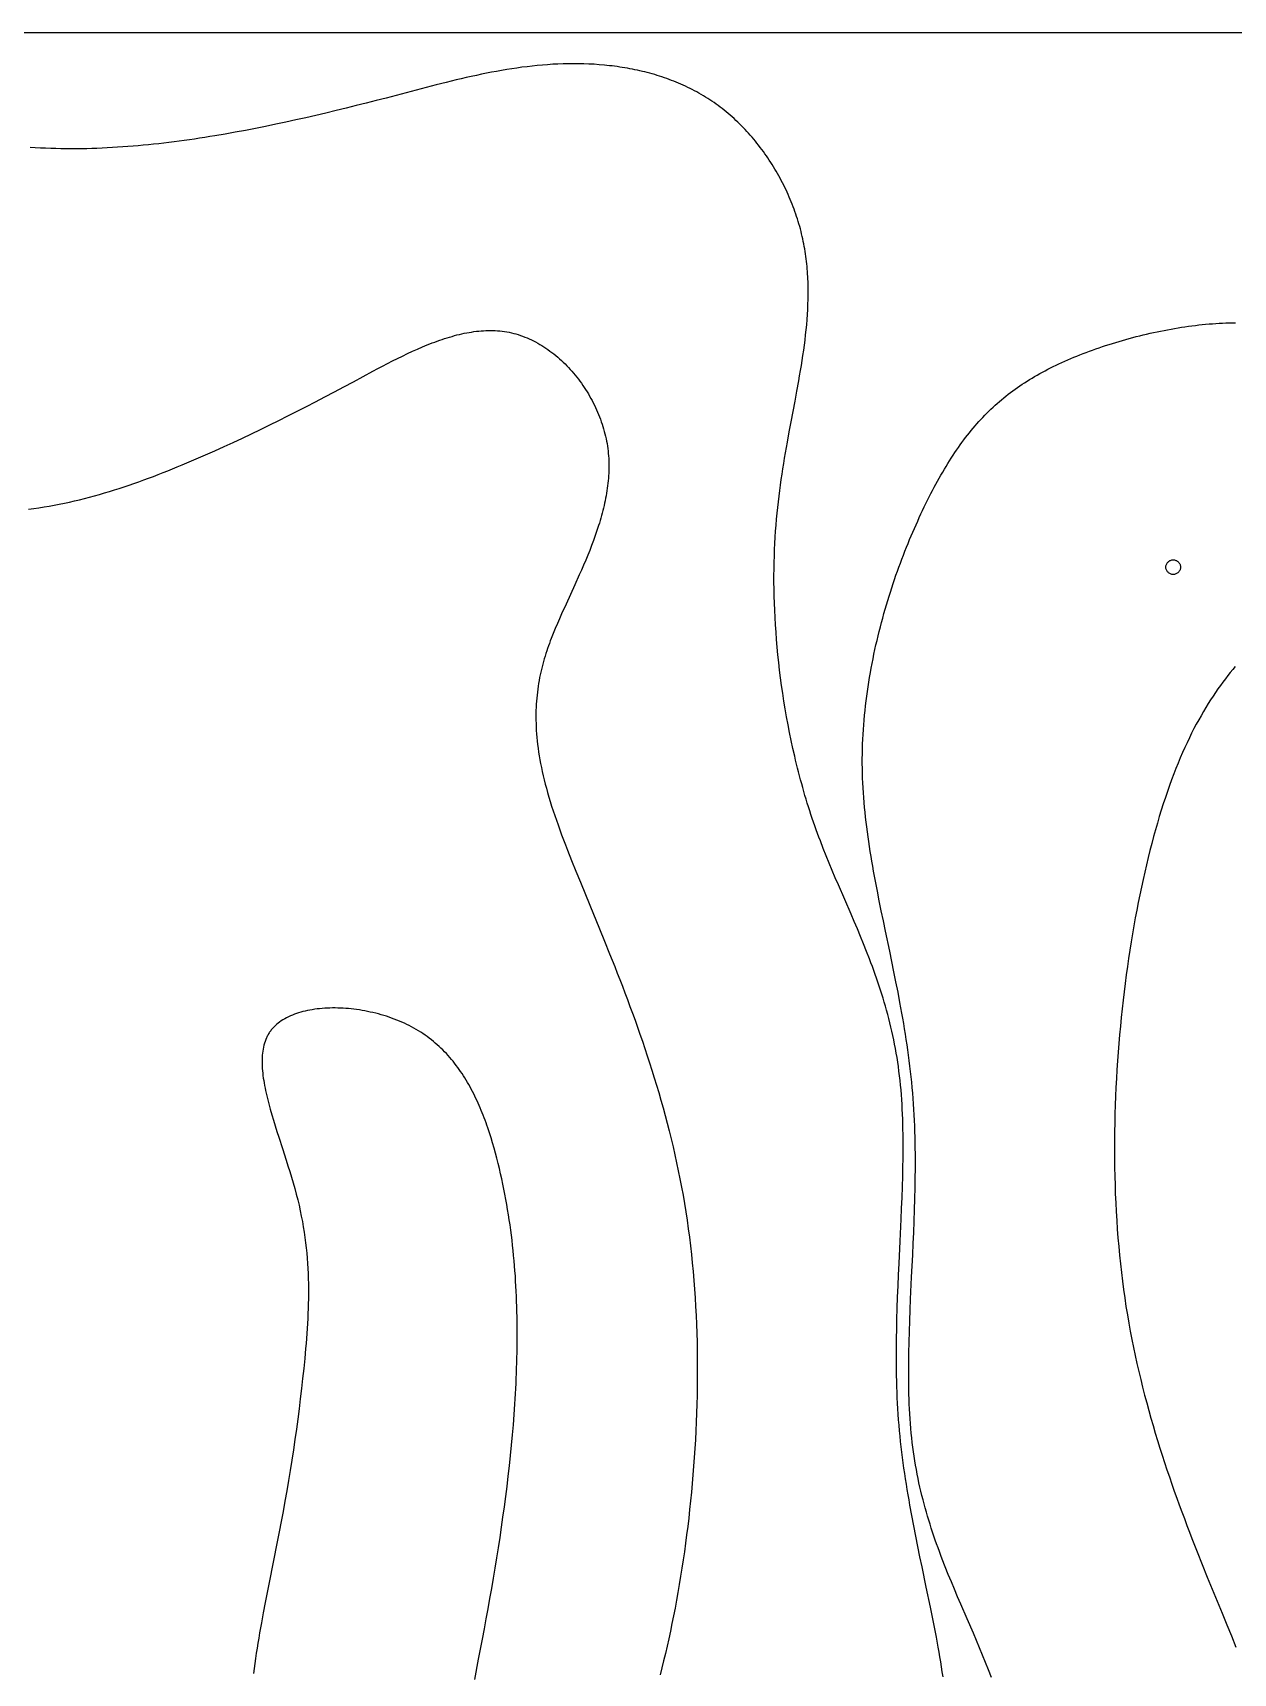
# Model space of a CAD drawing. Header units: millimetres. Extents: x 48852 to 50952, y 4792 to 5692.
# Drawn here: x 49265 to 49677, y 5129 to 5692 of the extents above; entities that cross this region are included whole.
import ezdxf

# ---------------------------------------------------------------- set-up
doc = ezdxf.new("R2010")
doc.units = ezdxf.units.MM
doc.layers.add('ESPEJO_1_ASPIRE', color=18, linetype='Continuous', true_color=0x4c0000)
doc.layers.add('Predeterminada', color=18, linetype='Continuous', true_color=0x000000)

msp = doc.modelspace()

# ---------------------------------------------------------------- linework, layer by layer
at = {"layer": 'ESPEJO_1_ASPIRE'}
for points in [[(49577.67, 5127.42), (49577.41, 5129.11), (49577.15, 5130.8), (49576.87, 5132.49), (49576.59, 5134.18), (49576.3, 5135.88), (49576, 5137.58), (49575.37, 5140.98), (49574.72, 5144.39), (49574.04, 5147.82), (49573.35, 5151.25), (49571.92, 5158.16), (49570.46, 5165.12), (49569.74, 5168.62), (49569.02, 5172.13), (49568.31, 5175.66), (49567.61, 5179.21), (49566.94, 5182.77), (49566.28, 5186.35), (49565.97, 5188.15), (49565.66, 5189.95), (49565.36, 5191.76), (49565.07, 5193.57), (49564.78, 5195.38), (49564.51, 5197.2), (49564.24, 5199.03), (49563.99, 5200.86), (49563.75, 5202.7), (49563.52, 5204.54), (49563.3, 5206.39), (49563.09, 5208.24), (49562.9, 5210.1), (49562.72, 5211.96), (49562.56, 5213.83), (49562.4, 5215.71), (49562.27, 5217.59), (49562.15, 5219.47), (49562.04, 5221.37), (49561.95, 5223.26), (49561.87, 5225.16), (49561.8, 5227.07), (49561.75, 5228.98), (49561.71, 5230.89), (49561.68, 5232.81), (49561.66, 5234.73), (49561.65, 5236.65), (49561.64, 5238.57), (49561.65, 5240.5), (49561.67, 5242.43), (49561.7, 5244.36), (49561.73, 5246.29), (49561.82, 5250.15), (49561.93, 5254.02), (49562.07, 5257.88), (49562.22, 5261.73), (49562.39, 5265.58), (49562.56, 5269.42), (49562.92, 5277.06), (49563.27, 5284.63), (49563.43, 5288.38), (49563.58, 5292.11), (49563.7, 5295.81), (49563.81, 5299.48), (49563.89, 5303.11), (49563.91, 5304.92), (49563.93, 5306.71), (49563.94, 5308.5), (49563.95, 5310.28), (49563.94, 5312.04), (49563.92, 5313.8), (49563.89, 5315.54), (49563.85, 5317.28), (49563.8, 5319), (49563.73, 5320.71), (49563.66, 5322.41), (49563.57, 5324.1), (49563.47, 5325.77), (49563.35, 5327.43), (49563.22, 5329.08), (49563.07, 5330.71), (49562.91, 5332.33), (49562.73, 5333.94), (49562.53, 5335.53), (49562.32, 5337.1), (49562.09, 5338.66), (49561.85, 5340.21), (49561.59, 5341.75), (49561.32, 5343.27), (49561.03, 5344.78), (49560.73, 5346.28), (49560.41, 5347.76), (49560.09, 5349.24), (49559.75, 5350.7), (49559.39, 5352.15), (49559.03, 5353.59), (49558.65, 5355.02), (49558.26, 5356.44), (49557.87, 5357.85), (49557.46, 5359.24), (49557.04, 5360.63), (49556.61, 5362.01), (49556.17, 5363.39), (49555.72, 5364.75), (49555.27, 5366.11), (49554.81, 5367.45), (49554.33, 5368.79), (49553.86, 5370.13), (49553.37, 5371.45), (49552.88, 5372.77), (49552.38, 5374.08), (49551.37, 5376.69), (49550.33, 5379.28), (49549.28, 5381.85), (49548.22, 5384.4), (49547.15, 5386.94), (49546.06, 5389.47), (49543.89, 5394.5), (49541.72, 5399.51), (49540.65, 5402.02), (49539.59, 5404.53), (49538.54, 5407.04), (49537.51, 5409.57), (49536.5, 5412.1), (49535.52, 5414.65), (49535.03, 5415.93), (49534.56, 5417.21), (49534.09, 5418.5), (49533.63, 5419.8), (49533.17, 5421.1), (49532.73, 5422.4), (49532.29, 5423.71), (49531.86, 5425.02), (49531.44, 5426.34), (49531.03, 5427.66), (49530.62, 5428.99), (49530.23, 5430.31), (49529.84, 5431.65), (49529.46, 5432.98), (49529.09, 5434.32), (49528.72, 5435.66), (49528.36, 5437), (49528.01, 5438.35), (49527.67, 5439.7), (49527.34, 5441.05), (49527.01, 5442.4), (49526.69, 5443.75), (49526.08, 5446.46), (49525.49, 5449.17), (49524.93, 5451.88), (49524.41, 5454.59), (49523.91, 5457.3), (49523.44, 5460), (49523, 5462.7), (49522.59, 5465.39), (49522.2, 5468.07), (49521.85, 5470.74), (49521.52, 5473.39), (49521.21, 5476.03), (49520.94, 5478.66), (49520.69, 5481.26), (49520.46, 5483.84), (49520.27, 5486.4), (49520.09, 5488.94), (49519.95, 5491.45), (49519.83, 5493.93), (49519.73, 5496.38), (49519.65, 5498.8), (49519.61, 5501.19), (49519.58, 5503.54), (49519.58, 5505.86), (49519.6, 5508.14), (49519.64, 5510.39), (49519.7, 5512.6), (49519.79, 5514.78), (49519.89, 5516.93), (49520.01, 5519.05), (49520.15, 5521.14), (49520.31, 5523.2), (49520.48, 5525.24), (49520.67, 5527.25), (49520.87, 5529.24), (49521.09, 5531.21), (49521.32, 5533.15), (49521.56, 5535.07), (49521.82, 5536.98), (49522.08, 5538.86), (49522.36, 5540.73), (49522.64, 5542.58), (49522.93, 5544.42), (49523.23, 5546.25), (49523.54, 5548.06), (49524.17, 5551.65), (49524.82, 5555.21), (49525.48, 5558.74), (49526.8, 5565.76), (49527.45, 5569.27), (49528.09, 5572.78), (49528.4, 5574.53), (49528.69, 5576.29), (49528.98, 5578.04), (49529.26, 5579.8), (49529.53, 5581.55), (49529.78, 5583.31), (49530.02, 5585.06), (49530.25, 5586.81), (49530.45, 5588.56), (49530.64, 5590.32), (49530.81, 5592.07), (49530.96, 5593.82), (49531.08, 5595.56), (49531.18, 5597.31), (49531.26, 5599.06), (49531.31, 5600.8), (49531.34, 5602.54), (49531.34, 5604.29), (49531.32, 5605.16), (49531.3, 5606.02), (49531.28, 5606.89), (49531.24, 5607.76), (49531.2, 5608.63), (49531.15, 5609.5), (49531.08, 5610.37), (49531.02, 5611.23), (49530.94, 5612.1), (49530.85, 5612.96), (49530.76, 5613.83), (49530.65, 5614.69), (49530.54, 5615.56), (49530.42, 5616.42), (49530.29, 5617.28), (49530.14, 5618.14), (49529.99, 5619.01), (49529.83, 5619.87), (49529.66, 5620.73), (49529.47, 5621.58), (49529.28, 5622.44), (49529.08, 5623.3), (49528.86, 5624.16), (49528.64, 5625.01), (49528.41, 5625.87), (49528.16, 5626.72), (49527.91, 5627.57), (49527.64, 5628.42), (49527.37, 5629.27), (49527.08, 5630.11), (49526.79, 5630.96), (49526.49, 5631.8), (49526.17, 5632.64), (49525.85, 5633.47), (49525.52, 5634.3), (49525.17, 5635.13), (49524.82, 5635.96), (49524.46, 5636.78), (49524.09, 5637.6), (49523.71, 5638.42), (49523.32, 5639.23), (49522.92, 5640.04), (49522.52, 5640.85), (49522.1, 5641.65), (49521.68, 5642.44), (49521.25, 5643.23), (49520.8, 5644.02), (49520.35, 5644.8), (49519.89, 5645.58), (49519.43, 5646.35), (49518.95, 5647.11), (49518.47, 5647.88), (49517.97, 5648.63), (49517.47, 5649.38), (49516.96, 5650.12), (49516.45, 5650.86), (49515.92, 5651.59), (49515.39, 5652.32), (49514.85, 5653.03), (49514.3, 5653.75), (49513.74, 5654.45), (49513.18, 5655.15), (49512.61, 5655.84), (49512.03, 5656.52), (49511.44, 5657.2), (49510.85, 5657.87), (49510.25, 5658.53), (49509.64, 5659.18), (49509.03, 5659.82), (49508.4, 5660.46), (49507.77, 5661.09), (49507.14, 5661.7), (49506.49, 5662.31), (49505.84, 5662.92), (49505.19, 5663.51), (49504.52, 5664.09), (49503.85, 5664.67), (49503.17, 5665.23), (49502.49, 5665.79), (49501.8, 5666.33), (49501.11, 5666.87), (49500.4, 5667.39), (49499.69, 5667.91), (49498.98, 5668.41), (49498.26, 5668.9), (49497.53, 5669.39), (49496.8, 5669.86), (49496.06, 5670.32), (49495.32, 5670.77), (49494.57, 5671.22), (49493.81, 5671.65), (49493.05, 5672.07), (49492.29, 5672.48), (49491.52, 5672.88), (49490.74, 5673.28), (49489.96, 5673.66), (49489.18, 5674.03), (49488.39, 5674.39), (49487.59, 5674.75), (49486.8, 5675.09), (49485.99, 5675.42), (49485.19, 5675.75), (49484.37, 5676.06), (49483.56, 5676.37), (49482.74, 5676.67), (49481.92, 5676.96), (49481.09, 5677.23), (49480.26, 5677.5), (49479.43, 5677.76), (49478.59, 5678.02), (49477.75, 5678.26), (49476.9, 5678.49), (49476.06, 5678.72), (49475.21, 5678.94), (49474.36, 5679.14), (49473.5, 5679.34), (49472.64, 5679.53), (49471.78, 5679.72), (49470.92, 5679.89), (49470.05, 5680.06), (49469.19, 5680.22), (49468.32, 5680.37), (49467.45, 5680.51), (49466.57, 5680.64), (49465.7, 5680.77), (49464.82, 5680.89), (49463.94, 5681), (49463.06, 5681.1), (49462.18, 5681.2), (49461.3, 5681.29), (49459.53, 5681.44), (49457.76, 5681.57), (49455.99, 5681.66), (49454.21, 5681.73), (49452.43, 5681.77), (49450.65, 5681.78), (49448.88, 5681.77), (49447.1, 5681.73), (49445.33, 5681.66), (49443.56, 5681.57), (49441.79, 5681.45), (49440.02, 5681.31), (49438.26, 5681.15), (49436.5, 5680.97), (49434.75, 5680.76), (49432.99, 5680.54), (49431.24, 5680.3), (49429.5, 5680.04), (49427.75, 5679.76), (49426, 5679.46), (49424.26, 5679.15), (49422.52, 5678.82), (49420.78, 5678.48), (49419.05, 5678.13), (49417.31, 5677.76), (49415.58, 5677.38), (49413.85, 5676.99), (49412.12, 5676.59), (49410.39, 5676.19), (49406.94, 5675.35), (49403.49, 5674.48), (49400.05, 5673.59), (49396.6, 5672.7), (49389.72, 5670.89), (49386.29, 5669.99), (49382.85, 5669.1), (49379.41, 5668.23), (49375.97, 5667.36), (49372.53, 5666.5), (49369.09, 5665.66), (49365.64, 5664.83), (49362.2, 5664.02), (49358.75, 5663.23), (49355.29, 5662.45), (49351.83, 5661.69), (49348.37, 5660.95), (49344.91, 5660.23), (49341.43, 5659.53), (49337.95, 5658.86), (49334.47, 5658.21), (49330.98, 5657.59), (49327.48, 5656.99), (49325.73, 5656.71), (49323.98, 5656.43), (49322.23, 5656.15), (49320.47, 5655.89), (49318.71, 5655.63), (49316.96, 5655.39), (49315.2, 5655.15), (49313.44, 5654.92), (49311.68, 5654.7), (49309.92, 5654.49), (49308.16, 5654.28), (49306.39, 5654.09), (49304.63, 5653.91), (49302.87, 5653.74), (49301.1, 5653.58), (49299.34, 5653.42), (49297.57, 5653.28), (49295.81, 5653.16), (49294.04, 5653.04), (49292.27, 5652.93), (49290.51, 5652.84), (49288.74, 5652.76), (49286.97, 5652.69), (49285.2, 5652.63), (49283.44, 5652.58), (49281.67, 5652.55), (49279.9, 5652.53), (49278.14, 5652.53), (49276.37, 5652.54), (49274.6, 5652.56), (49272.84, 5652.59), (49271.07, 5652.64), (49269.31, 5652.7), (49267.54, 5652.77), (49265.78, 5652.86), (49264.01, 5652.96)], [(49594.29, 5127.19), (49593.3, 5129.74), (49592.29, 5132.27), (49591.26, 5134.8), (49590.22, 5137.31), (49589.15, 5139.82), (49588.08, 5142.33), (49585.91, 5147.34), (49583.74, 5152.37), (49582.66, 5154.9), (49581.58, 5157.44), (49580.52, 5159.99), (49579.47, 5162.56), (49578.44, 5165.15), (49577.42, 5167.75), (49576.93, 5169.07), (49576.43, 5170.39), (49575.95, 5171.71), (49575.47, 5173.05), (49575, 5174.39), (49574.54, 5175.73), (49574.08, 5177.09), (49573.63, 5178.45), (49573.2, 5179.82), (49572.77, 5181.21), (49572.35, 5182.59), (49571.94, 5183.99), (49571.54, 5185.4), (49571.15, 5186.82), (49570.78, 5188.25), (49570.41, 5189.69), (49570.06, 5191.14), (49569.72, 5192.6), (49569.39, 5194.08), (49569.08, 5195.56), (49568.77, 5197.06), (49568.49, 5198.57), (49568.21, 5200.09), (49567.96, 5201.63), (49567.71, 5203.17), (49567.49, 5204.74), (49567.27, 5206.31), (49567.08, 5207.9), (49566.9, 5209.51), (49566.74, 5211.13), (49566.59, 5212.76), (49566.46, 5214.41), (49566.34, 5216.07), (49566.24, 5217.74), (49566.15, 5219.43), (49566.07, 5221.13), (49566.01, 5222.84), (49565.95, 5224.56), (49565.91, 5226.3), (49565.89, 5228.04), (49565.87, 5229.8), (49565.86, 5231.56), (49565.86, 5233.34), (49565.87, 5235.13), (49565.89, 5236.92), (49565.92, 5238.73), (49566, 5242.36), (49566.1, 5246.03), (49566.23, 5249.73), (49566.37, 5253.46), (49566.53, 5257.21), (49566.88, 5264.78), (49567.25, 5272.42), (49567.42, 5276.26), (49567.58, 5280.11), (49567.74, 5283.96), (49567.87, 5287.82), (49567.99, 5291.69), (49568.07, 5295.55), (49568.11, 5297.48), (49568.13, 5299.41), (49568.15, 5301.34), (49568.16, 5303.26), (49568.16, 5305.19), (49568.15, 5307.11), (49568.13, 5309.03), (49568.1, 5310.95), (49568.06, 5312.86), (49568, 5314.77), (49567.93, 5316.68), (49567.86, 5318.58), (49567.76, 5320.47), (49567.66, 5322.36), (49567.54, 5324.25), (49567.4, 5326.13), (49567.25, 5328.01), (49567.08, 5329.88), (49566.91, 5331.74), (49566.71, 5333.6), (49566.51, 5335.45), (49566.29, 5337.3), (49566.06, 5339.14), (49565.81, 5340.98), (49565.56, 5342.81), (49565.3, 5344.63), (49565.02, 5346.46), (49564.74, 5348.27), (49564.45, 5350.08), (49564.15, 5351.89), (49563.84, 5353.69), (49563.52, 5355.49), (49562.87, 5359.07), (49562.19, 5362.63), (49561.5, 5366.18), (49560.79, 5369.71), (49560.07, 5373.22), (49559.34, 5376.72), (49557.89, 5383.68), (49557.17, 5387.14), (49556.46, 5390.59), (49555.76, 5394.02), (49555.09, 5397.44), (49554.43, 5400.86), (49553.81, 5404.26), (49553.51, 5405.96), (49553.21, 5407.66), (49552.93, 5409.35), (49552.66, 5411.04), (49552.39, 5412.73), (49552.14, 5414.42), (49551.89, 5416.11), (49551.66, 5417.79), (49551.44, 5419.48), (49551.24, 5421.16), (49551.04, 5422.84), (49550.86, 5424.52), (49550.7, 5426.2), (49550.55, 5427.87), (49550.41, 5429.55), (49550.29, 5431.22), (49550.19, 5432.9), (49550.1, 5434.57), (49550.03, 5436.24), (49549.98, 5437.91), (49549.94, 5439.58), (49549.93, 5441.25), (49549.93, 5442.92), (49549.95, 5444.59), (49549.99, 5446.26), (49550.04, 5447.92), (49550.11, 5449.58), (49550.2, 5451.24), (49550.3, 5452.9), (49550.42, 5454.55), (49550.56, 5456.2), (49550.71, 5457.85), (49550.87, 5459.5), (49551.05, 5461.14), (49551.25, 5462.77), (49551.46, 5464.4), (49551.68, 5466.03), (49551.92, 5467.65), (49552.17, 5469.27), (49552.43, 5470.88), (49552.71, 5472.49), (49553, 5474.09), (49553.3, 5475.69), (49553.61, 5477.28), (49553.94, 5478.86), (49554.28, 5480.44), (49554.62, 5482), (49554.98, 5483.57), (49555.35, 5485.12), (49555.73, 5486.67), (49556.12, 5488.2), (49556.52, 5489.73), (49556.93, 5491.26), (49557.35, 5492.77), (49557.78, 5494.27), (49558.22, 5495.77), (49558.66, 5497.25), (49559.12, 5498.73), (49559.58, 5500.19), (49560.05, 5501.65), (49560.53, 5503.09), (49561.01, 5504.53), (49561.5, 5505.95), (49562, 5507.36), (49562.5, 5508.77), (49563.01, 5510.16), (49563.53, 5511.53), (49564.05, 5512.9), (49564.58, 5514.25), (49565.11, 5515.59), (49565.65, 5516.92), (49566.19, 5518.23), (49566.73, 5519.53), (49567.28, 5520.82), (49567.83, 5522.09), (49568.39, 5523.35), (49568.95, 5524.6), (49569.51, 5525.83), (49570.07, 5527.04), (49570.64, 5528.25), (49571.21, 5529.43), (49571.78, 5530.6), (49572.35, 5531.75), (49572.92, 5532.89), (49573.5, 5534.01), (49574.07, 5535.12), (49574.65, 5536.21), (49575.22, 5537.28), (49575.8, 5538.34), (49576.38, 5539.38), (49576.96, 5540.41), (49577.55, 5541.42), (49578.14, 5542.42), (49578.72, 5543.4), (49579.32, 5544.37), (49579.91, 5545.32), (49580.51, 5546.26), (49581.11, 5547.19), (49581.72, 5548.1), (49582.33, 5549), (49582.94, 5549.89), (49583.55, 5550.76), (49584.17, 5551.61), (49584.8, 5552.46), (49585.43, 5553.29), (49586.06, 5554.11), (49586.7, 5554.92), (49587.35, 5555.72), (49588, 5556.5), (49588.65, 5557.27), (49589.31, 5558.03), (49589.98, 5558.78), (49590.65, 5559.52), (49591.33, 5560.24), (49592.02, 5560.96), (49592.71, 5561.66), (49593.41, 5562.35), (49594.12, 5563.04), (49594.83, 5563.71), (49595.55, 5564.37), (49596.28, 5565.03), (49597.02, 5565.67), (49597.76, 5566.3), (49598.51, 5566.93), (49599.27, 5567.54), (49600.04, 5568.15), (49600.82, 5568.74), (49601.61, 5569.33), (49602.4, 5569.91), (49603.21, 5570.48), (49604.02, 5571.05), (49604.85, 5571.6), (49605.68, 5572.15), (49606.52, 5572.69), (49607.38, 5573.22), (49608.24, 5573.75), (49609.12, 5574.26), (49610, 5574.77), (49610.9, 5575.28), (49611.81, 5575.78), (49612.73, 5576.27), (49613.66, 5576.75), (49614.6, 5577.23), (49615.55, 5577.71), (49616.52, 5578.17), (49617.5, 5578.64), (49618.49, 5579.09), (49619.49, 5579.55), (49620.51, 5579.99), (49621.54, 5580.43), (49622.58, 5580.87), (49623.63, 5581.3), (49624.69, 5581.73), (49625.77, 5582.15), (49626.85, 5582.56), (49627.94, 5582.97), (49629.05, 5583.37), (49630.16, 5583.77), (49631.28, 5584.16), (49632.41, 5584.54), (49633.54, 5584.91), (49634.69, 5585.28), (49635.84, 5585.65), (49636.99, 5586), (49638.15, 5586.35), (49639.32, 5586.69), (49640.5, 5587.02), (49641.67, 5587.35), (49642.85, 5587.66), (49644.04, 5587.97), (49645.23, 5588.27), (49646.42, 5588.56), (49647.62, 5588.85), (49648.81, 5589.12), (49650.01, 5589.39), (49651.21, 5589.65), (49652.41, 5589.89), (49653.61, 5590.13), (49654.81, 5590.36), (49656.01, 5590.58), (49657.21, 5590.79), (49658.41, 5590.99), (49659.6, 5591.18), (49660.79, 5591.37), (49661.99, 5591.54), (49663.17, 5591.7), (49664.36, 5591.84), (49665.54, 5591.98), (49666.71, 5592.11), (49667.88, 5592.23), (49669.05, 5592.33), (49670.21, 5592.43), (49671.36, 5592.51), (49672.51, 5592.58), (49673.65, 5592.64), (49674.78, 5592.69), (49675.91, 5592.72), (49677.03, 5592.75), (49678.14, 5592.76)], [(49263.47, 5528.71), (49265.24, 5528.94), (49267, 5529.19), (49268.76, 5529.46), (49270.51, 5529.75), (49272.26, 5530.06), (49274.01, 5530.39), (49275.75, 5530.75), (49277.49, 5531.12), (49279.22, 5531.51), (49280.95, 5531.92), (49282.68, 5532.35), (49284.4, 5532.8), (49286.11, 5533.26), (49287.83, 5533.74), (49289.53, 5534.24), (49291.23, 5534.75), (49292.93, 5535.28), (49294.63, 5535.82), (49296.31, 5536.37), (49298, 5536.94), (49299.68, 5537.52), (49301.35, 5538.11), (49303.02, 5538.71), (49304.68, 5539.33), (49306.34, 5539.95), (49308, 5540.59), (49309.65, 5541.23), (49311.29, 5541.88), (49312.93, 5542.54), (49314.56, 5543.21), (49316.19, 5543.88), (49317.82, 5544.57), (49321.05, 5545.95), (49324.26, 5547.35), (49327.44, 5548.76), (49330.61, 5550.19), (49333.77, 5551.64), (49336.91, 5553.11), (49340.05, 5554.59), (49343.18, 5556.1), (49346.31, 5557.62), (49349.44, 5559.17), (49352.59, 5560.74), (49355.74, 5562.34), (49358.9, 5563.96), (49362.09, 5565.61), (49365.29, 5567.28), (49368.52, 5568.99), (49371.78, 5570.72), (49375.07, 5572.49), (49378.39, 5574.28), (49381.75, 5576.08), (49383.43, 5576.98), (49385.12, 5577.87), (49386.82, 5578.75), (49388.52, 5579.62), (49390.22, 5580.48), (49391.93, 5581.32), (49393.64, 5582.13), (49395.34, 5582.93), (49397.05, 5583.69), (49398.76, 5584.43), (49399.61, 5584.79), (49400.47, 5585.14), (49401.32, 5585.48), (49402.17, 5585.81), (49403.02, 5586.13), (49403.87, 5586.44), (49404.72, 5586.74), (49405.57, 5587.03), (49406.42, 5587.31), (49407.27, 5587.58), (49408.11, 5587.84), (49408.96, 5588.08), (49409.8, 5588.32), (49410.64, 5588.54), (49411.48, 5588.74), (49412.32, 5588.94), (49413.15, 5589.12), (49413.99, 5589.28), (49414.82, 5589.44), (49415.65, 5589.57), (49416.48, 5589.69), (49417.31, 5589.8), (49418.13, 5589.89), (49418.95, 5589.97), (49419.77, 5590.02), (49420.59, 5590.06), (49421.4, 5590.09), (49422.21, 5590.09), (49423.02, 5590.08), (49423.83, 5590.05), (49424.63, 5590), (49425.43, 5589.93), (49426.22, 5589.84), (49427.02, 5589.74), (49427.8, 5589.61), (49428.59, 5589.46), (49429.37, 5589.29), (49430.15, 5589.1), (49430.93, 5588.89), (49431.7, 5588.66), (49432.46, 5588.41), (49433.22, 5588.14), (49433.98, 5587.85), (49434.73, 5587.55), (49435.48, 5587.22), (49436.22, 5586.88), (49436.95, 5586.52), (49437.68, 5586.14), (49438.41, 5585.75), (49439.12, 5585.33), (49439.83, 5584.91), (49440.54, 5584.46), (49441.23, 5584), (49441.92, 5583.52), (49442.61, 5583.03), (49443.28, 5582.53), (49443.95, 5582.01), (49444.61, 5581.47), (49445.26, 5580.92), (49445.9, 5580.36), (49446.53, 5579.79), (49447.16, 5579.2), (49447.78, 5578.6), (49448.38, 5577.98), (49448.98, 5577.36), (49449.57, 5576.72), (49450.15, 5576.07), (49450.71, 5575.41), (49451.27, 5574.74), (49451.82, 5574.06), (49452.36, 5573.37), (49452.88, 5572.67), (49453.4, 5571.96), (49453.9, 5571.24), (49454.39, 5570.51), (49454.87, 5569.78), (49455.34, 5569.03), (49455.8, 5568.28), (49456.24, 5567.52), (49456.67, 5566.75), (49457.09, 5565.98), (49457.5, 5565.19), (49457.89, 5564.41), (49458.27, 5563.61), (49458.64, 5562.81), (49458.99, 5562.01), (49459.33, 5561.2), (49459.65, 5560.38), (49459.96, 5559.57), (49460.25, 5558.74), (49460.53, 5557.92), (49460.8, 5557.08), (49461.05, 5556.25), (49461.28, 5555.41), (49461.5, 5554.58), (49461.7, 5553.73), (49461.89, 5552.89), (49462.06, 5552.05), (49462.21, 5551.2), (49462.35, 5550.35), (49462.47, 5549.5), (49462.57, 5548.66), (49462.66, 5547.81), (49462.73, 5546.96), (49462.78, 5546.11), (49462.82, 5545.26), (49462.85, 5544.41), (49462.86, 5543.55), (49462.85, 5542.7), (49462.83, 5541.85), (49462.8, 5541), (49462.75, 5540.14), (49462.69, 5539.29), (49462.61, 5538.44), (49462.52, 5537.58), (49462.42, 5536.73), (49462.31, 5535.88), (49462.19, 5535.02), (49462.05, 5534.17), (49461.9, 5533.31), (49461.74, 5532.46), (49461.57, 5531.6), (49461.39, 5530.75), (49461.2, 5529.89), (49460.99, 5529.04), (49460.78, 5528.18), (49460.56, 5527.33), (49460.33, 5526.47), (49460.09, 5525.62), (49459.84, 5524.76), (49459.58, 5523.91), (49459.31, 5523.05), (49458.76, 5521.35), (49458.17, 5519.64), (49457.56, 5517.94), (49456.92, 5516.23), (49456.26, 5514.53), (49455.58, 5512.83), (49454.88, 5511.14), (49454.17, 5509.44), (49453.44, 5507.75), (49452.69, 5506.06), (49451.19, 5502.69), (49449.66, 5499.34), (49448.13, 5496), (49446.61, 5492.68), (49445.87, 5491.01), (49445.14, 5489.34), (49444.43, 5487.67), (49443.73, 5485.98), (49443.06, 5484.28), (49442.73, 5483.43), (49442.41, 5482.56), (49442.1, 5481.7), (49441.8, 5480.83), (49441.5, 5479.95), (49441.21, 5479.06), (49440.93, 5478.17), (49440.66, 5477.28), (49440.4, 5476.37), (49440.15, 5475.46), (49439.91, 5474.54), (49439.68, 5473.61), (49439.46, 5472.67), (49439.25, 5471.73), (49439.06, 5470.77), (49438.88, 5469.8), (49438.7, 5468.82), (49438.55, 5467.84), (49438.4, 5466.84), (49438.27, 5465.83), (49438.16, 5464.8), (49438.05, 5463.77), (49437.97, 5462.72), (49437.9, 5461.66), (49437.84, 5460.58), (49437.8, 5459.5), (49437.78, 5458.39), (49437.77, 5457.27), (49437.78, 5456.14), (49437.81, 5454.99), (49437.86, 5453.83), (49437.92, 5452.65), (49438.01, 5451.45), (49438.11, 5450.24), (49438.23, 5449.01), (49438.38, 5447.76), (49438.54, 5446.49), (49438.72, 5445.21), (49438.93, 5443.9), (49439.16, 5442.58), (49439.41, 5441.23), (49439.68, 5439.87), (49439.97, 5438.49), (49440.29, 5437.08), (49440.63, 5435.66), (49440.99, 5434.21), (49441.38, 5432.74), (49441.79, 5431.25), (49442.23, 5429.73), (49442.69, 5428.19), (49443.18, 5426.63), (49443.7, 5425.05), (49444.24, 5423.44), (49444.8, 5421.81), (49445.38, 5420.15), (49445.99, 5418.47), (49446.61, 5416.77), (49447.26, 5415.05), (49447.93, 5413.3), (49448.61, 5411.53), (49450.03, 5407.92), (49451.51, 5404.22), (49453.05, 5400.44), (49456.27, 5392.59), (49459.64, 5384.4), (49461.37, 5380.17), (49463.11, 5375.86), (49464.86, 5371.46), (49465.74, 5369.23), (49466.61, 5366.98), (49467.49, 5364.71), (49468.36, 5362.41), (49469.23, 5360.1), (49470.1, 5357.76), (49470.97, 5355.41), (49471.83, 5353.03), (49472.68, 5350.63), (49473.53, 5348.22), (49474.37, 5345.78), (49475.2, 5343.32), (49476.02, 5340.84), (49476.84, 5338.34), (49477.64, 5335.83), (49478.43, 5333.29), (49479.21, 5330.73), (49479.97, 5328.15), (49480.72, 5325.55), (49481.46, 5322.93), (49482.18, 5320.3), (49482.88, 5317.64), (49483.56, 5314.97), (49484.23, 5312.27), (49484.88, 5309.56), (49485.51, 5306.82), (49486.12, 5304.07), (49486.7, 5301.3), (49487.27, 5298.51), (49487.81, 5295.7), (49488.32, 5292.87), (49488.81, 5290.02), (49489.28, 5287.16), (49489.72, 5284.27), (49490.13, 5281.37), (49490.52, 5278.45), (49490.88, 5275.51), (49491.21, 5272.56), (49491.51, 5269.6), (49491.79, 5266.62), (49492.05, 5263.62), (49492.27, 5260.62), (49492.48, 5257.61), (49492.66, 5254.59), (49492.81, 5251.56), (49492.94, 5248.52), (49493.05, 5245.47), (49493.13, 5242.43), (49493.19, 5239.37), (49493.23, 5236.32), (49493.24, 5233.26), (49493.23, 5230.2), (49493.2, 5227.14), (49493.15, 5224.08), (49493.07, 5221.03), (49492.98, 5217.97), (49492.86, 5214.92), (49492.72, 5211.88), (49492.56, 5208.84), (49492.39, 5205.81), (49492.19, 5202.79), (49491.97, 5199.78), (49491.73, 5196.78), (49491.48, 5193.79), (49491.21, 5190.81), (49490.91, 5187.84), (49490.6, 5184.89), (49490.27, 5181.95), (49489.93, 5179.03), (49489.57, 5176.13), (49489.19, 5173.25), (49488.79, 5170.38), (49488.38, 5167.54), (49487.95, 5164.72), (49487.5, 5161.92), (49487.04, 5159.14), (49486.57, 5156.39), (49486.08, 5153.67), (49485.57, 5150.97), (49485.06, 5148.3), (49484.52, 5145.66), (49483.98, 5143.04), (49483.42, 5140.46), (49482.84, 5137.91), (49482.26, 5135.39), (49481.66, 5132.91), (49481.05, 5130.46), (49480.43, 5128.05)], [(49678.06, 5474.65), (49677.21, 5473.62), (49676.36, 5472.57), (49675.51, 5471.49), (49674.66, 5470.38), (49673.82, 5469.25), (49672.97, 5468.09), (49672.13, 5466.91), (49671.29, 5465.69), (49670.45, 5464.44), (49669.61, 5463.16), (49668.78, 5461.84), (49667.96, 5460.5), (49667.13, 5459.12), (49666.31, 5457.7), (49665.5, 5456.25), (49664.69, 5454.76), (49663.88, 5453.24), (49663.08, 5451.67), (49662.29, 5450.07), (49661.5, 5448.42), (49660.72, 5446.74), (49659.95, 5445.01), (49659.18, 5443.24), (49658.43, 5441.43), (49657.67, 5439.57), (49656.93, 5437.66), (49656.2, 5435.71), (49655.47, 5433.72), (49654.75, 5431.67), (49654.05, 5429.59), (49653.35, 5427.45), (49652.66, 5425.28), (49651.98, 5423.06), (49651.31, 5420.8), (49650.66, 5418.5), (49650.01, 5416.16), (49649.38, 5413.79), (49648.76, 5411.38), (49648.15, 5408.93), (49647.55, 5406.44), (49646.96, 5403.93), (49646.39, 5401.38), (49645.83, 5398.8), (49645.28, 5396.18), (49644.75, 5393.54), (49644.23, 5390.87), (49643.73, 5388.17), (49643.24, 5385.45), (49642.76, 5382.69), (49642.3, 5379.92), (49641.86, 5377.12), (49641.43, 5374.3), (49641.02, 5371.45), (49640.62, 5368.59), (49640.24, 5365.71), (49639.88, 5362.8), (49639.53, 5359.89), (49639.2, 5356.95), (49638.89, 5354), (49638.6, 5351.03), (49638.33, 5348.05), (49638.07, 5345.06), (49637.83, 5342.06), (49637.62, 5339.05), (49637.42, 5336.03), (49637.24, 5333), (49637.08, 5329.96), (49636.95, 5326.91), (49636.83, 5323.87), (49636.73, 5320.81), (49636.66, 5317.76), (49636.61, 5314.7), (49636.57, 5311.64), (49636.57, 5308.58), (49636.58, 5305.52), (49636.62, 5302.47), (49636.68, 5299.41), (49636.76, 5296.36), (49636.86, 5293.32), (49636.99, 5290.28), (49637.15, 5287.25), (49637.33, 5284.23), (49637.53, 5281.22), (49637.76, 5278.21), (49638.01, 5275.22), (49638.29, 5272.24), (49638.6, 5269.28), (49638.93, 5266.33), (49639.29, 5263.39), (49639.67, 5260.47), (49640.08, 5257.57), (49640.52, 5254.68), (49640.99, 5251.82), (49641.48, 5248.97), (49642, 5246.14), (49642.54, 5243.33), (49643.1, 5240.54), (49643.69, 5237.77), (49644.3, 5235.02), (49644.93, 5232.28), (49645.57, 5229.57), (49646.24, 5226.87), (49646.93, 5224.2), (49647.63, 5221.54), (49648.35, 5218.9), (49649.09, 5216.29), (49649.84, 5213.69), (49650.6, 5211.11), (49651.38, 5208.55), (49652.17, 5206.01), (49652.97, 5203.5), (49653.78, 5201), (49654.6, 5198.52), (49655.44, 5196.06), (49656.28, 5193.62), (49657.12, 5191.2), (49657.98, 5188.81), (49658.84, 5186.43), (49659.7, 5184.07), (49660.57, 5181.74), (49661.44, 5179.42), (49662.32, 5177.13), (49663.19, 5174.86), (49664.95, 5170.38), (49666.7, 5165.98), (49668.44, 5161.66), (49670.16, 5157.44), (49673.53, 5149.24), (49675.16, 5145.28), (49676.75, 5141.4), (49678.29, 5137.61)], [(49416.74, 5126.43), (49418.1, 5133.38), (49418.77, 5136.86), (49419.44, 5140.34), (49420.09, 5143.82), (49420.73, 5147.3), (49421.37, 5150.79), (49421.99, 5154.27), (49422.6, 5157.76), (49423.19, 5161.25), (49423.78, 5164.75), (49424.35, 5168.24), (49424.9, 5171.74), (49425.44, 5175.25), (49425.96, 5178.76), (49426.46, 5182.27), (49426.94, 5185.78), (49427.41, 5189.3), (49427.85, 5192.82), (49428.27, 5196.35), (49428.67, 5199.88), (49429.05, 5203.42), (49429.4, 5206.95), (49429.73, 5210.49), (49430.03, 5214.03), (49430.3, 5217.57), (49430.55, 5221.11), (49430.66, 5222.87), (49430.76, 5224.64), (49430.85, 5226.41), (49430.94, 5228.18), (49431.02, 5229.95), (49431.09, 5231.71), (49431.16, 5233.48), (49431.21, 5235.25), (49431.26, 5237.01), (49431.29, 5238.78), (49431.32, 5240.54), (49431.34, 5242.3), (49431.35, 5244.07), (49431.36, 5245.83), (49431.35, 5247.59), (49431.33, 5249.34), (49431.3, 5251.1), (49431.27, 5252.86), (49431.22, 5254.61), (49431.16, 5256.37), (49431.09, 5258.12), (49431.01, 5259.88), (49430.92, 5261.63), (49430.82, 5263.38), (49430.71, 5265.14), (49430.58, 5266.89), (49430.44, 5268.64), (49430.29, 5270.39), (49430.13, 5272.15), (49429.96, 5273.9), (49429.77, 5275.65), (49429.57, 5277.41), (49429.35, 5279.16), (49429.13, 5280.92), (49428.88, 5282.67), (49428.63, 5284.43), (49428.36, 5286.18), (49428.07, 5287.94), (49427.77, 5289.7), (49427.46, 5291.46), (49427.13, 5293.22), (49426.78, 5294.98), (49426.42, 5296.74), (49426.04, 5298.51), (49425.65, 5300.27), (49425.24, 5302.04), (49424.81, 5303.81), (49424.36, 5305.58), (49423.9, 5307.35), (49423.42, 5309.11), (49422.91, 5310.87), (49422.38, 5312.62), (49421.83, 5314.36), (49421.25, 5316.09), (49420.95, 5316.95), (49420.65, 5317.81), (49420.34, 5318.67), (49420.02, 5319.52), (49419.69, 5320.36), (49419.36, 5321.21), (49419.02, 5322.04), (49418.67, 5322.88), (49418.31, 5323.71), (49417.94, 5324.53), (49417.57, 5325.35), (49417.19, 5326.16), (49416.8, 5326.97), (49416.4, 5327.77), (49416, 5328.56), (49415.58, 5329.35), (49415.15, 5330.13), (49414.72, 5330.91), (49414.28, 5331.67), (49413.82, 5332.43), (49413.36, 5333.19), (49412.89, 5333.93), (49412.41, 5334.67), (49411.91, 5335.4), (49411.41, 5336.12), (49410.9, 5336.83), (49410.37, 5337.53), (49409.84, 5338.23), (49409.29, 5338.91), (49408.74, 5339.59), (49408.17, 5340.25), (49407.59, 5340.91), (49407, 5341.55), (49406.4, 5342.19), (49405.79, 5342.81), (49405.16, 5343.43), (49404.52, 5344.03), (49403.87, 5344.62), (49403.21, 5345.2), (49402.54, 5345.77), (49401.85, 5346.32), (49401.15, 5346.87), (49400.43, 5347.4), (49399.71, 5347.92), (49398.97, 5348.42), (49398.21, 5348.92), (49397.45, 5349.4), (49396.67, 5349.86), (49395.87, 5350.32), (49395.06, 5350.76), (49394.24, 5351.18), (49393.41, 5351.59), (49392.57, 5351.99), (49391.71, 5352.37), (49390.85, 5352.74), (49389.97, 5353.1), (49389.09, 5353.44), (49388.2, 5353.77), (49387.3, 5354.08), (49386.4, 5354.38), (49385.49, 5354.66), (49384.57, 5354.93), (49383.65, 5355.18), (49382.72, 5355.43), (49381.8, 5355.65), (49380.86, 5355.86), (49379.93, 5356.06), (49378.99, 5356.24), (49378.06, 5356.41), (49377.12, 5356.56), (49376.18, 5356.69), (49375.25, 5356.82), (49374.31, 5356.92), (49373.38, 5357.01), (49372.45, 5357.09), (49371.53, 5357.15), (49370.61, 5357.2), (49369.69, 5357.23), (49368.78, 5357.24), (49367.88, 5357.24), (49366.98, 5357.22), (49366.09, 5357.19), (49365.21, 5357.14), (49364.34, 5357.08), (49363.47, 5357), (49362.62, 5356.9), (49361.78, 5356.79), (49360.95, 5356.66), (49360.13, 5356.52), (49359.32, 5356.36), (49358.53, 5356.19), (49357.75, 5355.99), (49356.99, 5355.78), (49356.24, 5355.56), (49355.5, 5355.32), (49354.79, 5355.06), (49354.09, 5354.79), (49353.41, 5354.5), (49352.74, 5354.19), (49352.1, 5353.86), (49351.48, 5353.52), (49350.87, 5353.17), (49350.29, 5352.79), (49349.73, 5352.4), (49349.19, 5351.99), (49348.68, 5351.56), (49348.19, 5351.12), (49347.72, 5350.66), (49347.5, 5350.42), (49347.28, 5350.18), (49347.07, 5349.94), (49346.86, 5349.69), (49346.67, 5349.43), (49346.47, 5349.18), (49346.29, 5348.91), (49346.11, 5348.65), (49345.94, 5348.38), (49345.78, 5348.1), (49345.62, 5347.82), (49345.47, 5347.54), (49345.32, 5347.25), (49345.19, 5346.95), (49344.93, 5346.36), (49344.7, 5345.74), (49344.49, 5345.11), (49344.31, 5344.47), (49344.16, 5343.81), (49344.02, 5343.13), (49343.91, 5342.45), (49343.82, 5341.74), (49343.75, 5341.02), (49343.7, 5340.29), (49343.67, 5339.55), (49343.67, 5338.79), (49343.68, 5338.03), (49343.71, 5337.25), (49343.75, 5336.45), (49343.82, 5335.65), (49343.9, 5334.83), (49344, 5334.01), (49344.11, 5333.17), (49344.24, 5332.33), (49344.38, 5331.47), (49344.54, 5330.61), (49344.71, 5329.73), (49344.89, 5328.85), (49345.09, 5327.96), (49345.29, 5327.06), (49345.51, 5326.15), (49345.74, 5325.24), (49345.98, 5324.32), (49346.48, 5322.46), (49347.02, 5320.57), (49347.58, 5318.67), (49348.17, 5316.75), (49348.78, 5314.81), (49349.41, 5312.85), (49350.68, 5308.92), (49351.95, 5304.97), (49352.58, 5303), (49353.2, 5301.03), (49353.8, 5299.06), (49354.37, 5297.1), (49354.92, 5295.16), (49355.44, 5293.23), (49355.93, 5291.32), (49356.38, 5289.42), (49356.79, 5287.54), (49357.17, 5285.67), (49357.53, 5283.82), (49357.85, 5281.98), (49358.14, 5280.16), (49358.4, 5278.34), (49358.63, 5276.54), (49358.84, 5274.75), (49359.02, 5272.97), (49359.17, 5271.2), (49359.3, 5269.44), (49359.41, 5267.69), (49359.49, 5265.95), (49359.55, 5264.21), (49359.59, 5262.48), (49359.61, 5260.75), (49359.62, 5259.03), (49359.6, 5257.32), (49359.57, 5255.61), (49359.52, 5253.9), (49359.45, 5252.19), (49359.37, 5250.48), (49359.28, 5248.78), (49359.18, 5247.08), (49359.06, 5245.37), (49358.93, 5243.67), (49358.8, 5241.96), (49358.65, 5240.25), (49358.34, 5236.82), (49357.99, 5233.38), (49357.63, 5229.92), (49357.24, 5226.44), (49356.83, 5222.96), (49356.4, 5219.46), (49355.94, 5215.95), (49355.47, 5212.44), (49354.97, 5208.91), (49354.45, 5205.39), (49353.91, 5201.86), (49353.35, 5198.33), (49352.77, 5194.81), (49352.17, 5191.28), (49351.56, 5187.76), (49350.92, 5184.24), (49350.27, 5180.73), (49349.6, 5177.23), (49348.92, 5173.74), (49347.53, 5166.78), (49346.14, 5159.83), (49345.45, 5156.35), (49344.78, 5152.88), (49344.12, 5149.41), (49343.48, 5145.93), (49342.86, 5142.45), (49342.56, 5140.7), (49342.27, 5138.96), (49341.99, 5137.22), (49341.71, 5135.47), (49341.45, 5133.72), (49341.19, 5131.97), (49340.94, 5130.21), (49340.71, 5128.46)]]:
    msp.add_lwpolyline(points, dxfattribs=at)
msp.add_lwpolyline([(49654.25, 5508.76), (49654.24, 5508.88), (49654.25, 5508.99), (49654.25, 5509.11), (49654.27, 5509.23), (49654.33, 5509.46), (49654.42, 5509.69), (49654.53, 5509.91), (49654.66, 5510.12), (49654.82, 5510.33), (49654.99, 5510.52), (49655.18, 5510.69), (49655.39, 5510.85), (49655.6, 5510.98), (49655.82, 5511.09), (49656.05, 5511.18), (49656.29, 5511.24), (49656.4, 5511.26), (49656.52, 5511.27), (49656.64, 5511.27), (49656.75, 5511.26), (49656.87, 5511.27), (49656.98, 5511.27), (49657.1, 5511.26), (49657.22, 5511.24), (49657.45, 5511.18), (49657.68, 5511.09), (49657.9, 5510.98), (49658.12, 5510.85), (49658.32, 5510.69), (49658.51, 5510.52), (49658.68, 5510.33), (49658.84, 5510.12), (49658.97, 5509.91), (49659.09, 5509.69), (49659.17, 5509.46), (49659.23, 5509.23), (49659.25, 5509.11), (49659.26, 5508.99), (49659.26, 5508.88), (49659.25, 5508.76), (49659.26, 5508.64), (49659.26, 5508.53), (49659.25, 5508.41), (49659.23, 5508.29), (49659.17, 5508.06), (49659.09, 5507.83), (49658.97, 5507.61), (49658.84, 5507.4), (49658.68, 5507.19), (49658.51, 5507), (49658.32, 5506.83), (49658.12, 5506.67), (49657.9, 5506.54), (49657.68, 5506.42), (49657.45, 5506.34), (49657.22, 5506.28), (49657.1, 5506.26), (49656.98, 5506.25), (49656.87, 5506.25), (49656.75, 5506.26), (49656.64, 5506.25), (49656.52, 5506.25), (49656.4, 5506.26), (49656.29, 5506.28), (49656.05, 5506.34), (49655.82, 5506.42), (49655.6, 5506.54), (49655.39, 5506.67), (49655.18, 5506.83), (49654.99, 5507), (49654.82, 5507.19), (49654.66, 5507.4), (49654.53, 5507.61), (49654.42, 5507.83), (49654.33, 5508.06), (49654.27, 5508.29), (49654.25, 5508.41), (49654.25, 5508.53), (49654.24, 5508.64)], close=True, dxfattribs=at)
at = {"layer": 'Predeterminada'}
msp.add_lwpolyline([(48852.48, 4792.4), (50952.48, 4792.4), (50952.48, 5692.4), (48852.48, 5692.4)], close=True, dxfattribs=at)

doc.saveas('drawing.dxf')
